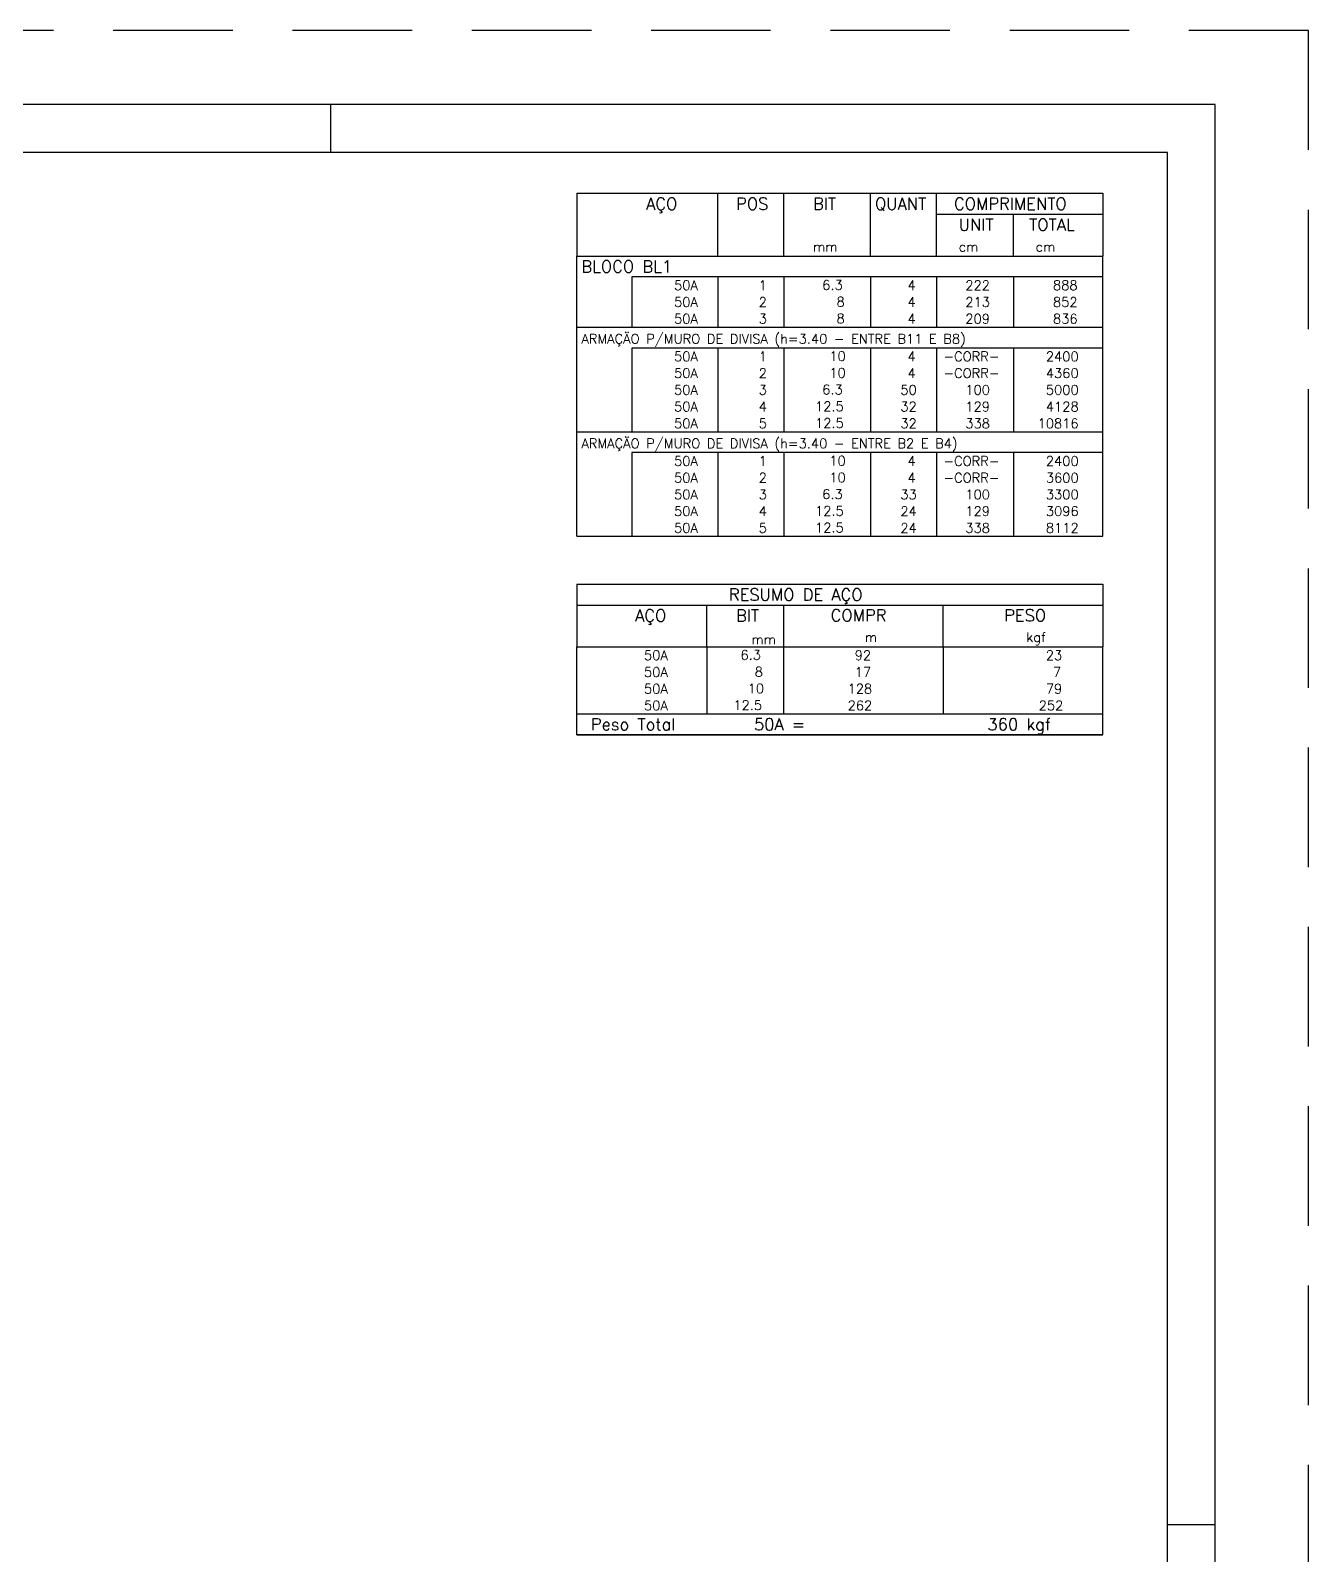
# Model space of a CAD drawing. Extents: x -1.9 to 86, y -1.2 to 61.3.
# Drawn here: x 59.32 to 86.05, y 29.43 to 61.31 of the extents above; entities that cross this region are included whole.
import ezdxf

# ---------------------------------------------------------------- set-up
doc = ezdxf.new("R2010")
doc.units = 0
doc.header["$MEASUREMENT"] = 0
doc.linetypes.add('HIDDEN', pattern=[0.375, 0.25, -0.125])
doc.layers.get('0').update_dxf_attribs({"linetype": 'CONTINUOUS'})
doc.layers.get('Defpoints').update_dxf_attribs({"linetype": 'CONTINUOUS'})
doc.layers.add('ARQ_FOLHA', color=7, linetype='CONTINUOUS')
doc.layers.add('PENA_02', color=2, linetype='CONTINUOUS')
doc.styles.get("Standard").update_dxf_attribs({"font": 'ROMANS.SHX'})

# ---------------------------------------------------------------- blocks, each defined once
blk = doc.blocks.new('FOLHA A1 - 841 X 594')
at = {"layer": 'ARQ_FOLHA', "color": 1}
for p, q in [((-185, 584), (-185, 594)), ((-10, 297), (0, 297))]:
    blk.add_line(p, q, dxfattribs=at)
for points in [[(-841, 0), (0, 0), (0, 594), (-841, 594)], [(-816, 10), (-10, 10), (-10, 584), (-816, 584)]]:
    blk.add_lwpolyline(points, close=True, dxfattribs=at)
at = {"layer": 'Defpoints', "color": 8, "linetype": 'HIDDEN', "ltscale": 100}
blk.add_lwpolyline([(-860.5, 609.5), (-860.5, -15.5), (19.5, -15.5), (19.5, 609.5)], close=True, dxfattribs=at)
blk = doc.blocks.new('*U23')
blk.add_blockref('FOLHA A1 - 841 X 594', (0, 0))

msp = doc.modelspace()

# ---------------------------------------------------------------- linework, layer by layer
at = {"layer": 'PENA_02', "linetype": 'Continuous'}
for p, q in [((70.746, 57.901), (70.746, 56.588)), ((70.746, 57.901), (81.746, 57.901)), ((73.696, 56.588), (73.696, 57.901)), ((75.076, 56.588), (75.076, 57.901)), ((76.886, 56.588), (76.886, 57.901)), ((78.266, 56.588), (78.266, 57.901)), ((81.746, 57.901), (81.746, 56.588)), ((78.266, 57.463), (81.746, 57.463)), ((79.876, 56.588), (79.876, 57.463)), ((70.746, 56.588), (81.746, 56.588)), ((70.746, 56.151), (70.746, 56.588)), ((70.746, 56.588), (81.746, 56.588)), ((81.746, 56.151), (81.746, 56.588)), ((70.746, 55.801), (70.746, 56.151)), ((81.746, 56.151), (71.896, 56.151)), ((71.896, 56.151), (71.896, 55.801)), ((73.696, 56.151), (73.696, 55.801)), ((75.076, 56.151), (75.076, 55.801)), ((76.886, 56.151), (76.886, 55.801)), ((78.266, 56.151), (78.266, 55.801)), ((79.876, 56.151), (79.876, 55.801)), ((81.746, 55.801), (81.746, 56.151)), ((70.746, 55.451), (70.746, 55.801)), ((71.896, 55.801), (71.896, 55.451)), ((73.696, 55.801), (73.696, 55.451)), ((75.076, 55.801), (75.076, 55.451)), ((76.886, 55.801), (76.886, 55.451)), ((78.266, 55.801), (78.266, 55.451)), ((79.876, 55.801), (79.876, 55.451)), ((81.746, 55.451), (81.746, 55.801)), ((70.746, 55.101), (70.746, 55.451)), ((71.896, 55.451), (71.896, 55.101)), ((73.696, 55.451), (73.696, 55.101)), ((75.076, 55.451), (75.076, 55.101)), ((76.886, 55.451), (76.886, 55.101)), ((78.266, 55.451), (78.266, 55.101)), ((79.876, 55.451), (79.876, 55.101)), ((81.746, 55.101), (81.746, 55.451)), ((70.746, 54.663), (70.746, 55.101)), ((70.746, 55.101), (81.746, 55.101)), ((81.746, 54.663), (81.746, 55.101)), ((70.746, 54.313), (70.746, 54.663)), ((81.746, 54.663), (71.896, 54.663)), ((71.896, 54.663), (71.896, 54.313)), ((73.696, 54.663), (73.696, 54.313)), ((75.076, 54.663), (75.076, 54.313)), ((76.886, 54.663), (76.886, 54.313)), ((78.266, 54.663), (78.266, 54.313)), ((79.876, 54.663), (79.876, 54.313)), ((81.746, 54.313), (81.746, 54.663)), ((70.746, 53.963), (70.746, 54.313)), ((71.896, 54.313), (71.896, 53.963)), ((73.696, 54.313), (73.696, 53.963)), ((75.076, 54.313), (75.076, 53.963)), ((76.886, 54.313), (76.886, 53.963)), ((78.266, 54.313), (78.266, 53.963)), ((79.876, 54.313), (79.876, 53.963)), ((81.746, 53.963), (81.746, 54.313)), ((70.746, 53.613), (70.746, 53.963)), ((71.896, 53.963), (71.896, 53.613)), ((73.696, 53.963), (73.696, 53.613)), ((75.076, 53.963), (75.076, 53.613)), ((76.886, 53.963), (76.886, 53.613)), ((78.266, 53.963), (78.266, 53.613)), ((79.876, 53.963), (79.876, 53.613)), ((81.746, 53.613), (81.746, 53.963)), ((70.746, 53.263), (70.746, 53.613)), ((71.896, 53.613), (71.896, 53.263)), ((73.696, 53.613), (73.696, 53.263)), ((75.076, 53.613), (75.076, 53.263)), ((76.886, 53.613), (76.886, 53.263)), ((78.266, 53.613), (78.266, 53.263)), ((79.876, 53.613), (79.876, 53.263)), ((81.746, 53.263), (81.746, 53.613)), ((70.746, 52.913), (70.746, 53.263)), ((71.896, 53.263), (71.896, 52.913)), ((73.696, 53.263), (73.696, 52.913)), ((75.076, 53.263), (75.076, 52.913)), ((76.886, 53.263), (76.886, 52.913)), ((78.266, 53.263), (78.266, 52.913)), ((79.876, 53.263), (79.876, 52.913)), ((81.746, 52.913), (81.746, 53.263)), ((70.746, 52.476), (70.746, 52.913)), ((70.746, 52.913), (81.746, 52.913)), ((81.746, 52.476), (81.746, 52.913)), ((70.746, 52.126), (70.746, 52.476)), ((81.746, 52.476), (71.896, 52.476)), ((71.896, 52.476), (71.896, 52.126)), ((73.696, 52.476), (73.696, 52.126)), ((75.076, 52.476), (75.076, 52.126)), ((76.886, 52.476), (76.886, 52.126)), ((78.266, 52.476), (78.266, 52.126)), ((79.876, 52.476), (79.876, 52.126)), ((81.746, 52.126), (81.746, 52.476)), ((70.746, 51.776), (70.746, 52.126)), ((71.896, 52.126), (71.896, 51.776)), ((73.696, 52.126), (73.696, 51.776)), ((75.076, 52.126), (75.076, 51.776)), ((76.886, 52.126), (76.886, 51.776)), ((78.266, 52.126), (78.266, 51.776)), ((79.876, 52.126), (79.876, 51.776)), ((81.746, 51.776), (81.746, 52.126)), ((70.746, 51.426), (70.746, 51.776)), ((71.896, 51.776), (71.896, 51.426)), ((73.696, 51.776), (73.696, 51.426)), ((75.076, 51.776), (75.076, 51.426)), ((76.886, 51.776), (76.886, 51.426)), ((78.266, 51.776), (78.266, 51.426)), ((79.876, 51.776), (79.876, 51.426)), ((81.746, 51.426), (81.746, 51.776)), ((70.746, 51.076), (70.746, 51.426)), ((71.896, 51.426), (71.896, 51.076)), ((73.696, 51.426), (73.696, 51.076)), ((75.076, 51.426), (75.076, 51.076)), ((76.886, 51.426), (76.886, 51.076)), ((78.266, 51.426), (78.266, 51.076)), ((79.876, 51.426), (79.876, 51.076)), ((81.746, 51.076), (81.746, 51.426)), ((70.746, 50.726), (70.746, 51.076)), ((71.896, 51.076), (71.896, 50.726)), ((73.696, 51.076), (73.696, 50.726)), ((75.076, 51.076), (75.076, 50.726)), ((76.886, 51.076), (76.886, 50.726)), ((78.266, 51.076), (78.266, 50.726)), ((79.876, 51.076), (79.876, 50.726)), ((81.746, 50.726), (81.746, 51.076)), ((70.746, 50.726), (81.746, 50.726)), ((70.746, 49.726), (70.746, 48.413)), ((70.746, 49.726), (81.746, 49.726)), ((81.746, 49.726), (81.746, 48.413)), ((70.746, 49.288), (81.746, 49.288)), ((73.466, 48.413), (73.466, 49.288)), ((75.076, 48.413), (75.076, 49.288)), ((78.411, 48.413), (78.411, 49.288)), ((70.746, 48.413), (81.746, 48.413)), ((70.746, 48.063), (70.746, 48.413)), ((73.466, 48.413), (73.466, 48.063)), ((75.076, 48.063), (75.076, 48.413)), ((78.411, 48.413), (78.411, 48.063)), ((81.746, 48.063), (81.746, 48.413)), ((70.746, 47.713), (70.746, 48.063)), ((73.466, 48.063), (73.466, 47.713)), ((75.076, 47.713), (75.076, 48.063)), ((78.411, 48.063), (78.411, 47.713)), ((81.746, 47.713), (81.746, 48.063)), ((70.746, 47.363), (70.746, 47.713)), ((73.466, 47.713), (73.466, 47.363)), ((75.076, 47.363), (75.076, 47.713)), ((78.411, 47.713), (78.411, 47.363)), ((81.746, 47.363), (81.746, 47.713)), ((70.746, 47.013), (70.746, 47.363)), ((73.466, 47.363), (73.466, 47.013)), ((75.076, 47.013), (75.076, 47.363)), ((78.411, 47.363), (78.411, 47.013)), ((81.746, 47.013), (81.746, 47.363)), ((70.746, 47.013), (81.746, 47.013)), ((70.746, 46.576), (70.746, 47.013)), ((70.746, 47.013), (81.746, 47.013)), ((81.746, 46.576), (81.746, 47.013)), ((81.746, 46.576), (70.746, 46.576)), ((70.746, 46.576), (81.746, 46.576))]:
    msp.add_line(p, q, dxfattribs=at)

# ---------------------------------------------------------------- block references
at = {"xscale": 0.09999999999999938, "yscale": 0.09999999999999938, "zscale": 0.09999999999999938}
msp.add_blockref('*U23', (84.1, 0.356), dxfattribs=at)

# ---------------------------------------------------------------- texts
at = {"layer": 'PENA_02', "linetype": 'Continuous'}
for s, height, p in [('AÇO', 0.25, (72.195, 57.557)), ('POS', 0.25, (74.076, 57.557)), ('BIT', 0.25, (75.686, 57.557)), ('QUANT', 0.25, (76.982, 57.557)), ('COMPRIMENTO', 0.25, (78.635, 57.557)), ('UNIT', 0.25, (78.733, 57.119)), ('TOTAL', 0.25, (80.205, 57.119)), ('mm', 0.2, (75.686, 56.682)), ('cm', 0.2, (78.733, 56.682)), ('cm', 0.2, (80.343, 56.682)), ('BLOCO BL1', 0.25, (70.842, 56.244)), ('     50A', 0.2, (72.035, 55.876)), ('  1', 0.2, (74.276, 55.876)), ('    6.3', 0.2, (75.282, 55.882)), ('    4', 0.2, (77.066, 55.876)), ('    222', 0.2, (78.276, 55.876)), ('    888', 0.2, (80.109, 55.876)), ('     50A', 0.2, (72.035, 55.526)), ('  2', 0.2, (74.276, 55.526)), ('      8', 0.2, (75.282, 55.532)), ('    4', 0.2, (77.066, 55.526)), ('    213', 0.2, (78.276, 55.526)), ('    852', 0.2, (80.109, 55.526)), ('     50A', 0.2, (72.035, 55.176)), ('  3', 0.2, (74.276, 55.176)), ('      8', 0.2, (75.282, 55.182)), ('    4', 0.2, (77.066, 55.176)), ('    209', 0.2, (78.276, 55.176)), ('    836', 0.2, (80.109, 55.176)), ('ARMAÇÄO P/MURO DE DIVISA (h=3.40 - ENTRE B11 E B8)', 0.2, (70.842, 54.757)), ('     50A', 0.2, (72.035, 54.388)), ('  1', 0.2, (74.276, 54.388)), ('     10', 0.2, (75.282, 54.394)), ('    4', 0.2, (77.066, 54.388)), (' -CORR-', 0.2, (78.276, 54.388)), ('   2400', 0.2, (80.109, 54.388)), ('     50A', 0.2, (72.035, 54.038)), ('  2', 0.2, (74.276, 54.038)), ('     10', 0.2, (75.282, 54.044)), ('    4', 0.2, (77.066, 54.038)), (' -CORR-', 0.2, (78.276, 54.038)), ('   4360', 0.2, (80.109, 54.038)), ('     50A', 0.2, (72.035, 53.688)), ('  3', 0.2, (74.276, 53.688)), ('    6.3', 0.2, (75.282, 53.694)), ('   50', 0.2, (77.066, 53.688)), ('    100', 0.2, (78.276, 53.688)), ('   5000', 0.2, (80.109, 53.688)), ('     50A', 0.2, (72.035, 53.338)), ('  4', 0.2, (74.276, 53.338)), ('   12.5', 0.2, (75.282, 53.344)), ('   32', 0.2, (77.066, 53.338)), ('    129', 0.2, (78.276, 53.338)), ('   4128', 0.2, (80.109, 53.338)), ('     50A', 0.2, (72.035, 52.988)), ('  5', 0.2, (74.276, 52.988)), ('   12.5', 0.2, (75.282, 52.994)), ('   32', 0.2, (77.066, 52.988)), ('    338', 0.2, (78.276, 52.988)), ('  10816', 0.2, (80.109, 52.988)), ('ARMAÇÄO P/MURO DE DIVISA (h=3.40 - ENTRE B2 E B4)', 0.2, (70.842, 52.569)), ('     50A', 0.2, (72.035, 52.201)), ('  1', 0.2, (74.276, 52.201)), ('     10', 0.2, (75.282, 52.207)), ('    4', 0.2, (77.066, 52.201)), (' -CORR-', 0.2, (78.276, 52.201)), ('   2400', 0.2, (80.109, 52.201)), ('     50A', 0.2, (72.035, 51.851)), ('  2', 0.2, (74.276, 51.851)), ('     10', 0.2, (75.282, 51.857)), ('    4', 0.2, (77.066, 51.851)), (' -CORR-', 0.2, (78.276, 51.851)), ('   3600', 0.2, (80.109, 51.851)), ('     50A', 0.2, (72.035, 51.501)), ('  3', 0.2, (74.276, 51.501)), ('    6.3', 0.2, (75.282, 51.507)), ('   33', 0.2, (77.066, 51.501)), ('    100', 0.2, (78.276, 51.501)), ('   3300', 0.2, (80.109, 51.501)), ('     50A', 0.2, (72.035, 51.151)), ('  4', 0.2, (74.276, 51.151)), ('   12.5', 0.2, (75.282, 51.157)), ('   24', 0.2, (77.066, 51.151)), ('    129', 0.2, (78.276, 51.151)), ('   3096', 0.2, (80.109, 51.151)), ('     50A', 0.2, (72.035, 50.801)), ('  5', 0.2, (74.276, 50.801)), ('   12.5', 0.2, (75.282, 50.807)), ('   24', 0.2, (77.066, 50.801)), ('    338', 0.2, (78.276, 50.801)), ('   8112', 0.2, (80.109, 50.801)), ('RESUMO DE AÇO', 0.25, (73.926, 49.382)), ('AÇO', 0.25, (71.965, 48.944)), ('BIT', 0.25, (74.076, 48.944)), ('COMPR', 0.25, (76.055, 48.948)), ('PESO', 0.25, (79.684, 48.948)), ('mm', 0.2, (74.397, 48.47)), ('m', 0.2, (76.769, 48.517)), ('kgf', 0.2, (80.146, 48.517)), ('     50A', 0.2, (71.405, 48.138)), ('    6.3', 0.2, (73.572, 48.144)), ('     92', 0.2, (75.813, 48.138)), ('      23', 0.2, (79.661, 48.138)), ('     50A', 0.2, (71.405, 47.788)), ('      8', 0.2, (73.572, 47.794)), ('     17', 0.2, (75.813, 47.788)), ('       7', 0.2, (79.661, 47.788)), ('     50A', 0.2, (71.405, 47.438)), ('     10', 0.2, (73.572, 47.444)), ('    128', 0.2, (75.813, 47.438)), ('      79', 0.2, (79.661, 47.438)), ('     50A', 0.2, (71.405, 47.088)), ('   12.5', 0.2, (73.572, 47.094)), ('    262', 0.2, (75.813, 47.088)), ('     252', 0.2, (79.661, 47.088)), ('Peso Total        50A =', 0.25, (71.039, 46.669)), ('     360 kgf', 0.25, (78.403, 46.669))]:
    msp.add_text(s, height=height, dxfattribs=at).set_placement(p)

doc.saveas('drawing.dxf')
